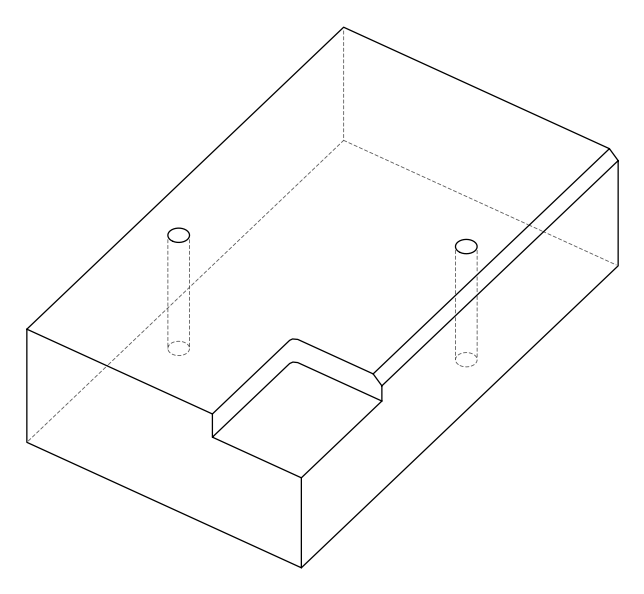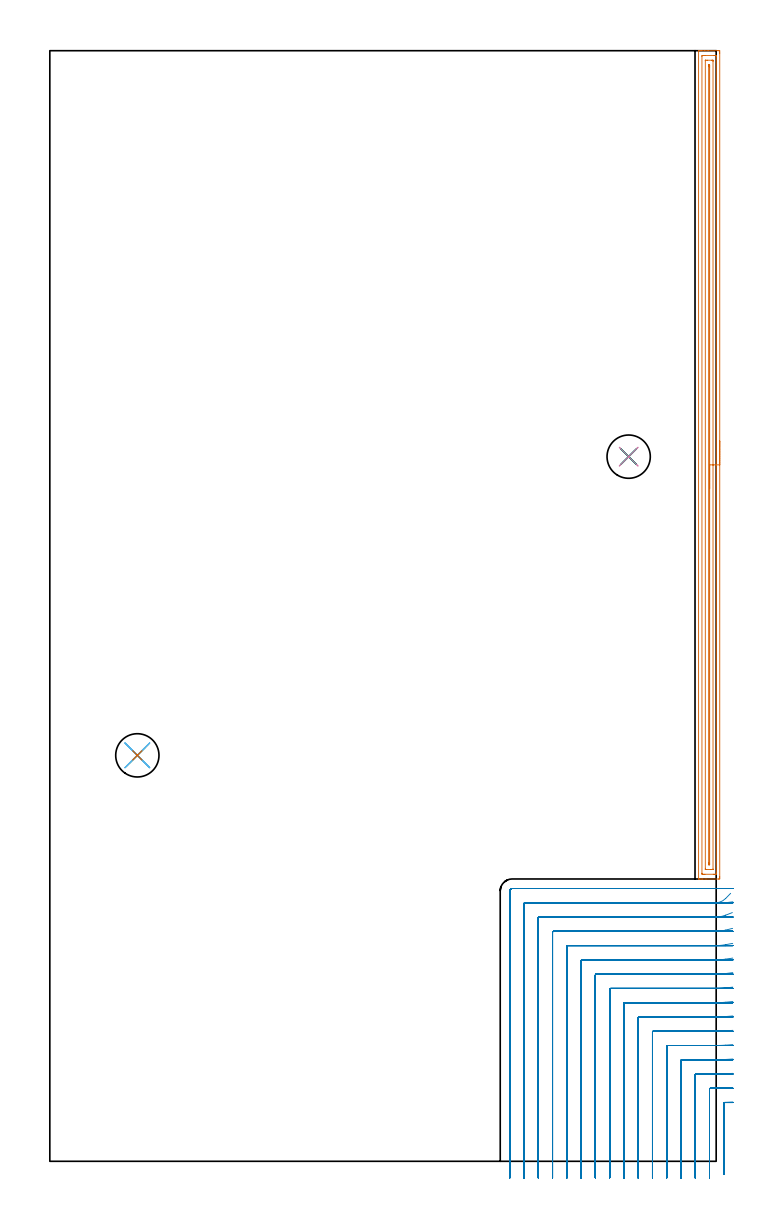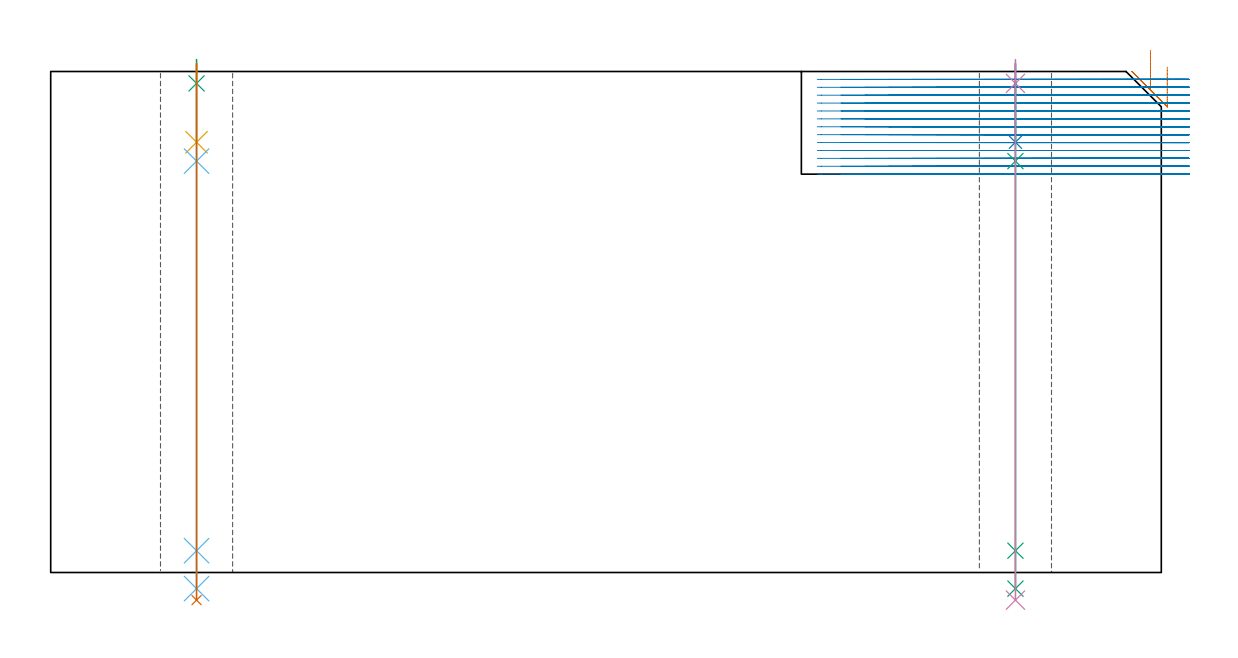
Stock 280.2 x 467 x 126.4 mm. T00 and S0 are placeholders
(PLAN: 10 operations, 8 tool changes, 71.4 min)
(1 AREA_MILL | FG_CHAMFER_SURFACE | UGT0205_001 | 11.31 min | 14010 mm3)
(2 MILL_CORNER_NOTCH_RECTANGULAR | CORNER_NOTCH_RECTANGULAR | NXT0201_009 | Follow Part, ap 2, ae 75% | 57.5 min | 278817 mm3)
(3 SPOT_DRILL | STEP1HOLE | NXT0321_9005460120000 | 0.05 min | 182 mm3)
(4 SPOT_DRILL_1 | STEP1HOLE_1 | NXT0321_9005460120000 | 0.05 min | 194 mm3)
(5 DRILL_BLIND_HOLE_INTO_CENTER | STEP1HOLE | UGT0301_229 | 0.08 min | 1532 mm3)
(6 GUN_DRILL_THROUGH_HOLE | STEP1HOLE | UGT0307_008 | 0.63 min | 10461 mm3)
(7 DRILL_TO_ENLARGE_THROUGH_HOLE | STEP1HOLE | UGT0301_251 | 0.54 min | 20641 mm3)
(8 DRILL_BLIND_HOLE_INTO_CENTER_1 | STEP1HOLE_1 | UGT0301_229 | 0.08 min | 1529 mm3)
(9 GUN_DRILL_THROUGH_HOLE_1 | STEP1HOLE_1 | UGT0307_008 | 0.63 min | 10469 mm3)
(10 DRILL_TO_ENLARGE_THROUGH_HOLE_1 | STEP1HOLE_1 | UGT0301_251 | 0.54 min | 20634 mm3)
(TOOL UGT0205_001 | Chamfer Mill 20 x 3 x 45 deg. | D20 FL50 Z2)
(TOOL NXT0201_009 | ENDMILL 8mm [2P460-0800-NA 1630] | D8 FL26 Z6)
(TOOL NXT0321_9005460120000 | NC Spot Drill, 142deg, 12mm, Carbide, Uncoated | D12 PA142 FL30 Z2)
(TOOL UGT0301_229 | Twist Drill 11.9 mm | D11.9 PA118 FL100 Z2)
(TOOL UGT0307_008 | Gun Drill 11 mm | D11 PA130 FL24 Z1)
(TOOL UGT0301_251 | Twist Drill 18.2 mm | D18.2 PA118 FL135 Z2)
(OP 1 AREA_MILL)
G17 G21 G94 G90
T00 M6
G54
G17 G0 G90 X281.7 Y302.85 S1061 M3
G43 Z136.4 H0
Z127.5
G94 G1 Y302.812 Z126.628 F250.
Y302.698 Z125.764
Y302.509 Z124.912
Y302.247 Z124.08
Y301.913 Z123.274
Y301.51 Z122.5
Y301.041 Z121.764
Y300.51 Z121.072
Y299.921 Z120.429
Y299.278 Z119.84
Y298.586 Z119.309
Y297.85 Z118.84
Y297.076 Z118.437
Y296.27 Z118.103
Y295.438 Z117.841
Y294.586 Z117.652
Y293.722 Z117.538
Y292.85 Z117.5
Y119.746
X281.699 Y119.333 Z117.501
X281.695 Y118.856 Z117.503
X281.692 Y118.709 Z117.506
X281.224 Y118.7 Z117.973
X275.925 Z123.27
X274.526 Z124.671
X274.159 Z125.036
X273.425 Z125.775
X273.195 Z126.005
X272.814 Y118.707 Z126.378
X272.803 Y118.709 Z126.388
X272.8 Y118.886 Z126.4
Y466.814
X272.803 Y466.991 Z126.388
X272.814 Y466.993 Z126.378
X273.195 Y467. Z126.005
X273.425 Z125.775
X274.159 Z125.036
X275.409 Z123.788
X276.808 Z122.387
X280.966 Z118.231
X281.224 Y466.997 Z117.973
X281.692 Y466.991 Z117.506
X281.695 Y466.844 Z117.503
X281.699 Y466.367 Z117.501
X281.7 Y465.885 Z117.5
Y292.85
X280.286 Z118.914
X280.285 Y121.122 Z118.915
X280.279 Y120.713 Z118.921
X279.872 Y120.703 Z119.328
X279.458 Y120.701 Z119.742
X278.991 Y120.7 Z120.209
X275.459 Z123.741
X275.042 Y120.701 Z124.158
X274.573 Y120.703 Z124.627
X274.33 Y120.71 Z124.87
X274.221 Y120.732 Z124.979
X274.215 Y121.065 Z124.985
Y121.122
Y464.578
X274.221 Y464.987 Z124.979
X274.629 Y464.997 Z124.571
X275.042 Y464.999 Z124.158
X275.509 Y465. Z123.691
X279.041 Z120.159
X279.458 Y464.999 Z119.742
X279.927 Y464.997 Z119.273
X280.17 Y464.99 Z119.03
X280.279 Y464.968 Z118.921
X280.285 Y464.635 Z118.915
Y464.578
X280.286 Y292.85 Z118.914
X278.871 Z120.329
Y122.911
X278.869 Y122.761 Z120.331
X278.867 Y122.724 Z120.333
X278.865 Y122.713 Z120.335
X278.851 Y122.71 Z120.349
X278.78 Y122.702 Z120.42
X278.575 Y122.701 Z120.625
X277.9 Y122.7 Z121.3
X276.133 Z123.067
X275.925 Y122.701 Z123.275
X275.717 Y122.705 Z123.483
X275.659 Y122.71 Z123.541
X275.635 Y122.714 Z123.565
X275.633 Y122.732 Z123.567
X275.63 Y122.811 Z123.57
X275.629 Y122.911 Z123.571
Y123.211
Y462.789
X275.631 Y462.939 Z123.569
X275.633 Y462.976 Z123.567
X275.635 Y462.987 Z123.565
X275.649 Y462.99 Z123.551
X275.72 Y462.998 Z123.48
X275.925 Y462.999 Z123.275
X276.6 Y463. Z122.6
X278.367 Z120.833
X278.575 Y462.999 Z120.625
X278.783 Y462.995 Z120.417
X278.841 Y462.99 Z120.359
X278.865 Y462.986 Z120.335
X278.867 Y462.968 Z120.333
X278.87 Y462.889 Z120.33
X278.871 Y462.789 Z120.329
Y462.489
Y292.85
X277.457 Z121.743
Y125.174
X277.456 Y124.938 Z121.744
X277.451 Y124.728 Z121.749
X277.45 Y124.709 Z121.75
X277.442 Y124.706 Z121.758
X277.415 Y124.703 Z121.785
X277.36 Y124.701 Z121.84
X277.25 Y124.7 Z121.95
X277.14 Y124.701 Z122.06
X277.085 Y124.703 Z122.115
X277.058 Y124.706 Z122.142
X277.05 Y124.709 Z122.15
X277.049 Y124.728 Z122.151
X277.045 Y124.937 Z122.155
X277.043 Y125.356 Z122.157
Y125.594
Y460.526
X277.044 Y460.762 Z122.156
X277.049 Y460.972 Z122.151
X277.05 Y460.991 Z122.15
X277.058 Y460.994 Z122.142
X277.085 Y460.997 Z122.115
X277.14 Y460.999 Z122.06
X277.25 Y461. Z121.95
X277.36 Y460.999 Z121.84
X277.415 Y460.997 Z121.785
X277.442 Y460.994 Z121.758
X277.45 Y460.991 Z121.75
X277.451 Y460.972 Z121.749
X277.455 Y460.763 Z121.745
X277.457 Y460.344 Z121.743
Y460.106
Y292.85
Y291.978 Z121.781
Y291.113 Z121.895
Y290.262 Z122.083
Y289.43 Z122.346
Y288.624 Z122.68
Y287.85 Z123.082
Y287.114 Z123.551
Y286.422 Z124.082
Y285.779 Z124.672
Y285.19 Z125.315
Y284.658 Z126.007
Y284.19 Z126.743
Y283.787 Z127.517
Y283.453 Z128.323
Y283.191 Z129.155
Y283.002 Z130.006
Y282.888 Z130.871
Y282.85 Z131.743
G0 Z136.4
M5
M2
(OP 2 MILL_CORNER_NOTCH_RECTANGULAR)
G17 G21 G94 G90
T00 M6
G54
G17 G0 G90 X287.197 Y24.947 S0 M3
G43 Z136.4 H1
Z124.408
G94 G1 X284.2 Y24.803 F250.
G2 X283.777 Y24.784 R90. F500.
G3 X283.4 Y24.391 R0.4
G1 Y-2.4
Y-5.4 F250.
G0 Z136.4
X287.196 Y30.965
Z124.408
G1 X284.2 Y30.811
G2 X279.885 Y30.7 R84. F500.
G1 X277.794
G3 X277.4 Y30.306 R0.4
G1 Y-4.
Y-7. F250.
G0 Z136.4
X287.195 Y36.985
Z124.408
G1 X284.2 Y36.819
G2 X279.885 Y36.7 R78. F500.
G1 X271.794
G3 X271.4 Y36.306 R0.4
G1 Y-4.
Y-7. F250.
G0 Z136.4
X287.195 Y43.009
Z124.408
G1 X284.2 Y42.829
G2 X279.885 Y42.7 R72. F500.
G1 X265.795
G3 X265.4 Y42.305 R0.4
G1 Y-4.
Y-7. F250.
G0 Z136.4
X287.194 Y49.037
Z124.408
G1 X284.2 Y48.841
G2 X279.885 Y48.7 R66. F500.
G1 X259.795
G3 X259.4 Y48.305 R0.4
G1 Y-4.
Y-7. F250.
G0 Z136.4
X287.192 Y55.071
Z124.408
G1 X284.2 Y54.855
G2 X279.885 Y54.7 R60. F500.
G1 X253.795
G3 X253.4 Y54.305 R0.4
G1 Y-4.
Y-7. F250.
G0 Z136.4
X287.19 Y61.112
Z124.408
G1 X284.2 Y60.873
G2 X279.885 Y60.7 R54. F500.
G1 X247.795
G3 X247.4 Y60.305 R0.4
G1 Y-4.
Y-7. F250.
G0 Z136.4
X287.188 Y67.164
Z124.408
G1 X284.2 Y66.894
G2 X279.885 Y66.7 R48. F500.
G1 X241.795
G3 X241.4 Y66.304 R0.4
G1 Y-4.
Y-7. F250.
G0 Z136.4
X287.184 Y73.23
Z124.408
G1 X284.2 Y72.922
G2 X279.885 Y72.7 R42. F500.
G1 X235.796
G3 X235.4 Y72.304 R0.4
G1 Y-4.
Y-7. F250.
G0 Z136.4
X287.178 Y79.319
Z124.408
G1 X284.2 Y78.959
G2 X279.885 Y78.7 R36. F500.
G1 X229.796
G3 X229.4 Y78.304 R0.4
G1 Y-4.
Y-7. F250.
G0 Z136.4
X287.169 Y85.443
Z124.408
G1 X284.2 Y85.012
G2 X279.885 Y84.7 R30. F500.
G1 X223.796
G3 X223.4 Y84.304 R0.4
G1 Y-4.
Y-7. F250.
G0 Z136.4
X287.151 Y91.63
Z124.408
G1 X284.2 Y91.091
G2 X279.885 Y90.7 R24. F500.
G1 X217.796
G3 X217.4 Y90.304 R0.4
G1 Y-4.
Y-7. F250.
G0 Z136.4
X287.113 Y97.944
Z124.408
G1 X284.2 Y97.225
G2 X279.885 Y96.7 R18. F500.
G1 X211.796
G3 X211.4 Y96.304 R0.4
G1 Y-4.
Y-7. F250.
G0 Z136.4
X286.999 Y104.581
Z124.408
G1 X284.2 Y103.502
G2 X279.885 Y102.7 R12. F500.
G1 X205.797
G3 X205.4 Y102.303 R0.4
G1 Y-4.
Y-7. F250.
G0 Z136.4
X286.284 Y112.685
Z124.408
G1 X284.198 Y110.528
G2 X279.885 Y108.7 R6. F500.
G1 X199.797
G3 X199.4 Y108.303 R0.4
G1 Y-4.
Y-7. F250.
G0 Z136.4
X282.885 Y114.7
Z124.408
G1 X279.885
X194.4 F500.
G3 X193.4 Y113.7 R1.
G1 Y-4.
Y-7. F250.
G0 Z136.4
X287.2 Y24.726
Z122.415
G1 X284.2 Y24.703
G2 X283.793 Y24.701 R90. F500.
G3 X283.4 Y24.307 R0.4
G1 Y-2.4
Y-5.4 F250.
G0 Z136.4
X287.2 Y30.728
Z122.415
G1 X284.2 Y30.703
G2 X283.49 Y30.7 R84. F500.
G1 X277.794
G3 X277.4 Y30.306 R0.4
G1 Y-4.
Y-7. F250.
G0 Z136.4
X287.2 Y36.731
Z122.415
G1 X284.2 Y36.703
G2 X283.49 Y36.7 R78. F500.
G1 X271.794
G3 X271.4 Y36.306 R0.4
G1 Y-4.
Y-7. F250.
G0 Z136.4
X287.2 Y42.733
Z122.415
G1 X284.2 Y42.704
G2 X283.49 Y42.7 R72. F500.
G1 X265.795
G3 X265.4 Y42.305 R0.4
G1 Y-4.
Y-7. F250.
G0 Z136.4
X287.2 Y48.736
Z122.415
G1 X284.2 Y48.704
G2 X283.49 Y48.7 R66. F500.
G1 X259.795
G3 X259.4 Y48.305 R0.4
G1 Y-4.
Y-7. F250.
G0 Z136.4
X287.2 Y54.74
Z122.415
G1 X284.2 Y54.704
G2 X283.49 Y54.7 R60. F500.
G1 X253.795
G3 X253.4 Y54.305 R0.4
G1 Y-4.
Y-7. F250.
G0 Z136.4
X287.2 Y60.744
Z122.415
G1 X284.2 Y60.705
G2 X283.49 Y60.7 R54. F500.
G1 X247.795
G3 X247.4 Y60.305 R0.4
G1 Y-4.
Y-7. F250.
G0 Z136.4
X287.2 Y66.75
Z122.415
G1 X284.2 Y66.705
G2 X283.49 Y66.7 R48. F500.
G1 X241.795
G3 X241.4 Y66.305 R0.4
G1 Y-4.
Y-7. F250.
G0 Z136.4
X287.2 Y72.757
Z122.415
G1 X284.2 Y72.706
G2 X283.49 Y72.7 R42. F500.
G1 X235.796
G3 X235.4 Y72.304 R0.4
G1 Y-4.
Y-7. F250.
G0 Z136.4
X287.199 Y78.766
Z122.415
G1 X284.2 Y78.707
G2 X283.49 Y78.7 R36. F500.
G1 X229.796
G3 X229.4 Y78.304 R0.4
G1 Y-4.
Y-7. F250.
G0 Z136.4
X287.199 Y84.779
Z122.415
G1 X284.2 Y84.708
G2 X283.49 Y84.7 R30. F500.
G1 X223.796
G3 X223.4 Y84.304 R0.4
G1 Y-4.
Y-7. F250.
G0 Z136.4
X287.199 Y90.799
Z122.415
G1 X284.2 Y90.711
G2 X283.49 Y90.7 R24. F500.
G1 X217.796
G3 X217.4 Y90.304 R0.4
G1 Y-4.
Y-7. F250.
G0 Z136.4
X287.198 Y96.832
Z122.415
G1 X284.2 Y96.714
G2 X283.49 Y96.7 R18. F500.
G1 X211.796
G3 X211.4 Y96.304 R0.4
G1 Y-4.
Y-7. F250.
G0 Z136.4
X287.195 Y102.899
Z122.415
G1 X284.2 Y102.721
G2 X283.49 Y102.7 R12. F500.
G1 X205.797
G3 X205.4 Y102.303 R0.4
G1 Y-4.
Y-7. F250.
G0 Z136.4
X287.179 Y109.097
Z122.415
G1 X284.2 Y108.742
G2 X283.49 Y108.7 R6. F500.
G1 X199.797
G3 X199.4 Y108.303 R0.4
G1 Y-4.
Y-7. F250.
G0 Z136.4
X286.49 Y114.7
Z122.415
G1 X283.49
X194.4 F500.
G3 X193.4 Y113.7 R1.
G1 Y-4.
Y-7. F250.
G0 Z136.4
X287.2 Y24.7
Z120.423
G1 X284.2
X283.794 F500.
G3 X283.4 Y24.306 R0.4
G1 Y-2.4
Y-5.4 F250.
G0 Z136.4
X287.2 Y30.7
Z120.423
G1 X284.2
X283.794 F500.
X277.794
G3 X277.4 Y30.306 R0.4
G1 Y-4.
Y-7. F250.
G0 Z136.4
X287.2 Y36.7
Z120.423
G1 X284.2
X277.794 F500.
X271.794
G3 X271.4 Y36.306 R0.4
G1 Y-4.
Y-7. F250.
G0 Z136.4
X287.2 Y42.7
Z120.423
G1 X284.2
X271.794 F500.
X265.795
G3 X265.4 Y42.305 R0.4
G1 Y-4.
Y-7. F250.
G0 Z136.4
X287.2 Y48.7
Z120.423
G1 X284.2
X265.795 F500.
X259.795
G3 X259.4 Y48.305 R0.4
G1 Y-4.
Y-7. F250.
G0 Z136.4
X287.2 Y54.7
Z120.423
G1 X284.2
X259.795 F500.
X253.795
G3 X253.4 Y54.305 R0.4
G1 Y-4.
Y-7. F250.
G0 Z136.4
X287.2 Y60.7
Z120.423
G1 X284.2
X253.795 F500.
X247.795
G3 X247.4 Y60.305 R0.4
G1 Y-4.
Y-7. F250.
G0 Z136.4
X287.2 Y66.7
Z120.423
G1 X284.2
X247.795 F500.
X241.795
G3 X241.4 Y66.305 R0.4
G1 Y-4.
Y-7. F250.
G0 Z136.4
X287.2 Y72.7
Z120.423
G1 X284.2
X241.795 F500.
X235.796
G3 X235.4 Y72.304 R0.4
G1 Y-4.
Y-7. F250.
G0 Z136.4
X287.2 Y78.7
Z120.423
G1 X284.2
X235.796 F500.
X229.796
G3 X229.4 Y78.304 R0.4
G1 Y-4.
Y-7. F250.
G0 Z136.4
X287.2 Y84.701
Z120.423
G1 X284.2 Y84.7
X229.796 F500.
X223.796
G3 X223.4 Y84.304 R0.4
G1 Y-4.
Y-7. F250.
G0 Z136.4
X287.2 Y90.701
Z120.423
G1 X284.2 Y90.7
X223.796 F500.
X217.796
G3 X217.4 Y90.304 R0.4
G1 Y-4.
Y-7. F250.
G0 Z136.4
X287.2 Y96.701
Z120.423
G1 X284.2 Y96.7
X217.796 F500.
X211.796
G3 X211.4 Y96.304 R0.4
G1 Y-4.
Y-7. F250.
G0 Z136.4
X287.2 Y102.701
Z120.423
G1 X284.2 Y102.7
X211.796 F500.
X205.797
G3 X205.4 Y102.303 R0.4
G1 Y-4.
Y-7. F250.
G0 Z136.4
X287.2 Y108.703
Z120.423
G1 X284.2 Y108.7
X205.797 F500.
X199.797
G3 X199.4 Y108.303 R0.4
G1 Y-4.
Y-7. F250.
G0 Z136.4
X287.194 Y114.7
Z120.423
G1 X284.194
X194.4 F500.
G3 X193.4 Y113.7 R1.
G1 Y-4.
Y-7. F250.
G0 Z136.4
X287.2 Y24.7
Z118.431
G1 X284.2
X283.794 F500.
G3 X283.4 Y24.306 R0.4
G1 Y-2.4
Y-5.4 F250.
G0 Z136.4
X287.2 Y30.7
Z118.431
G1 X284.2
X277.794 F500.
G3 X277.4 Y30.306 R0.4
G1 Y-4.
Y-7. F250.
G0 Z136.4
X287.2 Y36.7
Z118.431
G1 X284.2
X271.794 F500.
G3 X271.4 Y36.306 R0.4
G1 Y-4.
Y-7. F250.
G0 Z136.4
X287.2 Y42.7
Z118.431
G1 X284.2
X265.795 F500.
G3 X265.4 Y42.305 R0.4
G1 Y-4.
Y-7. F250.
G0 Z136.4
X287.2 Y48.7
Z118.431
G1 X284.2
X259.795 F500.
G3 X259.4 Y48.305 R0.4
G1 Y-4.
Y-7. F250.
G0 Z136.4
X287.2 Y54.7
Z118.431
G1 X284.2
X253.795 F500.
G3 X253.4 Y54.305 R0.4
G1 Y-4.
Y-7. F250.
G0 Z136.4
X287.2 Y60.7
Z118.431
G1 X284.2
X247.795 F500.
G3 X247.4 Y60.305 R0.4
G1 Y-4.
Y-7. F250.
G0 Z136.4
X287.2 Y66.7
Z118.431
G1 X284.2
X241.795 F500.
G3 X241.4 Y66.305 R0.4
G1 Y-4.
Y-7. F250.
G0 Z136.4
X287.2 Y72.7
Z118.431
G1 X284.2
X235.796 F500.
G3 X235.4 Y72.304 R0.4
G1 Y-4.
Y-7. F250.
G0 Z136.4
X287.2 Y78.7
Z118.431
G1 X284.2
X229.796 F500.
G3 X229.4 Y78.304 R0.4
G1 Y-4.
Y-7. F250.
G0 Z136.4
X287.2 Y84.7
Z118.431
G1 X284.2
X223.796 F500.
G3 X223.4 Y84.304 R0.4
G1 Y-4.
Y-7. F250.
G0 Z136.4
X287.2 Y90.7
Z118.431
G1 X284.2
X217.796 F500.
G3 X217.4 Y90.304 R0.4
G1 Y-4.
Y-7. F250.
G0 Z136.4
X287.2 Y96.7
Z118.431
G1 X284.2
X211.796 F500.
G3 X211.4 Y96.304 R0.4
G1 Y-4.
Y-7. F250.
G0 Z136.4
X287.2 Y102.7
Z118.431
G1 X284.2
X205.797 F500.
G3 X205.4 Y102.303 R0.4
G1 Y-4.
Y-7. F250.
G0 Z136.4
X287.2 Y108.7
Z118.431
G1 X284.2
X199.797 F500.
G3 X199.4 Y108.303 R0.4
G1 Y-4.
Y-7. F250.
G0 Z136.4
X287.2 Y114.7
Z118.431
G1 X284.2
X194.4 F500.
G3 X193.4 Y113.7 R1.
G1 Y-4.
Y-7. F250.
G0 Z136.4
X287.2 Y24.7
Z116.438
G1 X284.2
X283.794 F500.
G3 X283.4 Y24.306 R0.4
G1 Y-2.4
Y-5.4 F250.
G0 Z136.4
X287.2 Y30.7
Z116.438
G1 X284.2
X277.794 F500.
G3 X277.4 Y30.306 R0.4
G1 Y-4.
Y-7. F250.
G0 Z136.4
X287.2 Y36.7
Z116.438
G1 X284.2
X271.794 F500.
G3 X271.4 Y36.306 R0.4
G1 Y-4.
Y-7. F250.
G0 Z136.4
X287.2 Y42.7
Z116.438
G1 X284.2
X265.795 F500.
G3 X265.4 Y42.305 R0.4
G1 Y-4.
Y-7. F250.
G0 Z136.4
X287.2 Y48.7
Z116.438
G1 X284.2
X259.795 F500.
G3 X259.4 Y48.305 R0.4
G1 Y-4.
Y-7. F250.
G0 Z136.4
X287.2 Y54.7
Z116.438
G1 X284.2
X253.795 F500.
G3 X253.4 Y54.305 R0.4
G1 Y-4.
Y-7. F250.
G0 Z136.4
X287.2 Y60.7
Z116.438
G1 X284.2
X247.795 F500.
G3 X247.4 Y60.305 R0.4
G1 Y-4.
Y-7. F250.
G0 Z136.4
X287.2 Y66.7
Z116.438
G1 X284.2
X241.795 F500.
G3 X241.4 Y66.305 R0.4
G1 Y-4.
Y-7. F250.
G0 Z136.4
X287.2 Y72.7
Z116.438
G1 X284.2
X235.796 F500.
G3 X235.4 Y72.304 R0.4
G1 Y-4.
Y-7. F250.
G0 Z136.4
X287.2 Y78.7
Z116.438
G1 X284.2
X229.796 F500.
G3 X229.4 Y78.304 R0.4
G1 Y-4.
Y-7. F250.
G0 Z136.4
X287.2 Y84.7
Z116.438
G1 X284.2
X223.796 F500.
G3 X223.4 Y84.304 R0.4
G1 Y-4.
Y-7. F250.
G0 Z136.4
X287.2 Y90.7
Z116.438
G1 X284.2
X217.796 F500.
G3 X217.4 Y90.304 R0.4
G1 Y-4.
Y-7. F250.
G0 Z136.4
X287.2 Y96.7
Z116.438
G1 X284.2
X211.796 F500.
G3 X211.4 Y96.304 R0.4
G1 Y-4.
Y-7. F250.
G0 Z136.4
X287.2 Y102.7
Z116.438
G1 X284.2
X205.797 F500.
G3 X205.4 Y102.303 R0.4
G1 Y-4.
Y-7. F250.
G0 Z136.4
X287.2 Y108.7
Z116.438
G1 X284.2
X199.797 F500.
G3 X199.4 Y108.303 R0.4
G1 Y-4.
Y-7. F250.
G0 Z136.4
X287.2 Y114.7
Z116.438
G1 X284.2
X194.4 F500.
G3 X193.4 Y113.7 R1.
G1 Y-4.
Y-7. F250.
G0 Z136.4
X287.2 Y24.7
Z114.446
G1 X284.2
X283.794 F500.
G3 X283.4 Y24.306 R0.4
G1 Y-2.4
Y-5.4 F250.
G0 Z136.4
X287.2 Y30.7
Z114.446
G1 X284.2
X277.794 F500.
G3 X277.4 Y30.306 R0.4
G1 Y-4.
Y-7. F250.
G0 Z136.4
X287.2 Y36.7
Z114.446
G1 X284.2
X271.794 F500.
G3 X271.4 Y36.306 R0.4
G1 Y-4.
Y-7. F250.
G0 Z136.4
X287.2 Y42.7
Z114.446
G1 X284.2
X265.795 F500.
G3 X265.4 Y42.305 R0.4
G1 Y-4.
Y-7. F250.
G0 Z136.4
X287.2 Y48.7
Z114.446
G1 X284.2
X259.795 F500.
G3 X259.4 Y48.305 R0.4
G1 Y-4.
Y-7. F250.
G0 Z136.4
X287.2 Y54.7
Z114.446
G1 X284.2
X253.795 F500.
G3 X253.4 Y54.305 R0.4
G1 Y-4.
Y-7. F250.
G0 Z136.4
X287.2 Y60.7
Z114.446
G1 X284.2
X247.795 F500.
G3 X247.4 Y60.305 R0.4
G1 Y-4.
Y-7. F250.
G0 Z136.4
X287.2 Y66.7
Z114.446
G1 X284.2
X241.795 F500.
G3 X241.4 Y66.305 R0.4
G1 Y-4.
Y-7. F250.
G0 Z136.4
X287.2 Y72.7
Z114.446
G1 X284.2
X235.796 F500.
G3 X235.4 Y72.304 R0.4
G1 Y-4.
Y-7. F250.
G0 Z136.4
X287.2 Y78.7
Z114.446
G1 X284.2
X229.796 F500.
G3 X229.4 Y78.304 R0.4
G1 Y-4.
Y-7. F250.
G0 Z136.4
X287.2 Y84.7
Z114.446
G1 X284.2
X223.796 F500.
G3 X223.4 Y84.304 R0.4
G1 Y-4.
Y-7. F250.
G0 Z136.4
X287.2 Y90.7
Z114.446
G1 X284.2
X217.796 F500.
G3 X217.4 Y90.304 R0.4
G1 Y-4.
Y-7. F250.
G0 Z136.4
X287.2 Y96.7
Z114.446
G1 X284.2
X211.796 F500.
G3 X211.4 Y96.304 R0.4
G1 Y-4.
Y-7. F250.
G0 Z136.4
X287.2 Y102.7
Z114.446
G1 X284.2
X205.797 F500.
G3 X205.4 Y102.303 R0.4
G1 Y-4.
Y-7. F250.
G0 Z136.4
X287.2 Y108.7
Z114.446
G1 X284.2
X199.797 F500.
G3 X199.4 Y108.303 R0.4
G1 Y-4.
Y-7. F250.
G0 Z136.4
X287.2 Y114.7
Z114.446
G1 X284.2
X194.4 F500.
G3 X193.4 Y113.7 R1.
G1 Y-4.
Y-7. F250.
G0 Z136.4
X287.2 Y24.7
Z112.454
G1 X284.2
X283.794 F500.
G3 X283.4 Y24.306 R0.4
G1 Y-2.4
Y-5.4 F250.
G0 Z136.4
X287.2 Y30.7
Z112.454
G1 X284.2
X277.794 F500.
G3 X277.4 Y30.306 R0.4
G1 Y-4.
Y-7. F250.
G0 Z136.4
X287.2 Y36.7
Z112.454
G1 X284.2
X271.794 F500.
G3 X271.4 Y36.306 R0.4
G1 Y-4.
Y-7. F250.
G0 Z136.4
X287.2 Y42.7
Z112.454
G1 X284.2
X265.795 F500.
G3 X265.4 Y42.305 R0.4
G1 Y-4.
Y-7. F250.
G0 Z136.4
X287.2 Y48.7
Z112.454
G1 X284.2
X259.795 F500.
G3 X259.4 Y48.305 R0.4
G1 Y-4.
Y-7. F250.
G0 Z136.4
X287.2 Y54.7
Z112.454
G1 X284.2
X253.795 F500.
G3 X253.4 Y54.305 R0.4
G1 Y-4.
Y-7. F250.
G0 Z136.4
X287.2 Y60.7
Z112.454
G1 X284.2
X247.795 F500.
G3 X247.4 Y60.305 R0.4
G1 Y-4.
Y-7. F250.
G0 Z136.4
X287.2 Y66.7
Z112.454
G1 X284.2
X241.795 F500.
G3 X241.4 Y66.305 R0.4
G1 Y-4.
Y-7. F250.
G0 Z136.4
X287.2 Y72.7
Z112.454
G1 X284.2
X235.796 F500.
G3 X235.4 Y72.304 R0.4
G1 Y-4.
Y-7. F250.
G0 Z136.4
X287.2 Y78.7
Z112.454
G1 X284.2
X229.796 F500.
G3 X229.4 Y78.304 R0.4
G1 Y-4.
Y-7. F250.
G0 Z136.4
X287.2 Y84.7
Z112.454
G1 X284.2
X223.796 F500.
G3 X223.4 Y84.304 R0.4
G1 Y-4.
Y-7. F250.
G0 Z136.4
X287.2 Y90.7
Z112.454
G1 X284.2
X217.796 F500.
G3 X217.4 Y90.304 R0.4
G1 Y-4.
Y-7. F250.
G0 Z136.4
X287.2 Y96.7
Z112.454
G1 X284.2
X211.796 F500.
G3 X211.4 Y96.304 R0.4
G1 Y-4.
Y-7. F250.
G0 Z136.4
X287.2 Y102.7
Z112.454
G1 X284.2
X205.797 F500.
G3 X205.4 Y102.303 R0.4
G1 Y-4.
Y-7. F250.
G0 Z136.4
X287.2 Y108.7
Z112.454
G1 X284.2
X199.797 F500.
G3 X199.4 Y108.303 R0.4
G1 Y-4.
Y-7. F250.
G0 Z136.4
X287.2 Y114.7
Z112.454
G1 X284.2
X194.4 F500.
G3 X193.4 Y113.7 R1.
G1 Y-4.
Y-7. F250.
G0 Z136.4
X287.2 Y24.7
Z110.461
G1 X284.2
X283.794 F500.
G3 X283.4 Y24.306 R0.4
G1 Y-2.4
Y-5.4 F250.
G0 Z136.4
X287.2 Y30.7
Z110.461
G1 X284.2
X277.794 F500.
G3 X277.4 Y30.306 R0.4
G1 Y-4.
Y-7. F250.
G0 Z136.4
X287.2 Y36.7
Z110.461
G1 X284.2
X271.794 F500.
G3 X271.4 Y36.306 R0.4
G1 Y-4.
Y-7. F250.
G0 Z136.4
X287.2 Y42.7
Z110.461
G1 X284.2
X265.795 F500.
G3 X265.4 Y42.305 R0.4
G1 Y-4.
Y-7. F250.
G0 Z136.4
X287.2 Y48.7
Z110.461
G1 X284.2
X259.795 F500.
G3 X259.4 Y48.305 R0.4
G1 Y-4.
Y-7. F250.
G0 Z136.4
X287.2 Y54.7
Z110.461
G1 X284.2
X253.795 F500.
G3 X253.4 Y54.305 R0.4
G1 Y-4.
Y-7. F250.
G0 Z136.4
X287.2 Y60.7
Z110.461
G1 X284.2
X247.795 F500.
G3 X247.4 Y60.305 R0.4
G1 Y-4.
Y-7. F250.
G0 Z136.4
X287.2 Y66.7
Z110.461
G1 X284.2
X241.795 F500.
G3 X241.4 Y66.305 R0.4
G1 Y-4.
Y-7. F250.
G0 Z136.4
X287.2 Y72.7
Z110.461
G1 X284.2
X235.796 F500.
G3 X235.4 Y72.304 R0.4
G1 Y-4.
Y-7. F250.
G0 Z136.4
X287.2 Y78.7
Z110.461
G1 X284.2
X229.796 F500.
G3 X229.4 Y78.304 R0.4
G1 Y-4.
Y-7. F250.
G0 Z136.4
X287.2 Y84.7
Z110.461
G1 X284.2
X223.796 F500.
G3 X223.4 Y84.304 R0.4
G1 Y-4.
Y-7. F250.
G0 Z136.4
X287.2 Y90.7
Z110.461
G1 X284.2
X217.796 F500.
G3 X217.4 Y90.304 R0.4
G1 Y-4.
Y-7. F250.
G0 Z136.4
X287.2 Y96.7
Z110.461
G1 X284.2
X211.796 F500.
G3 X211.4 Y96.304 R0.4
G1 Y-4.
Y-7. F250.
G0 Z136.4
X287.2 Y102.7
Z110.461
G1 X284.2
X205.797 F500.
G3 X205.4 Y102.303 R0.4
G1 Y-4.
Y-7. F250.
G0 Z136.4
X287.2 Y108.7
Z110.461
G1 X284.2
X199.797 F500.
G3 X199.4 Y108.303 R0.4
G1 Y-4.
Y-7. F250.
G0 Z136.4
X287.2 Y114.7
Z110.461
G1 X284.2
X194.4 F500.
G3 X193.4 Y113.7 R1.
G1 Y-4.
Y-7. F250.
G0 Z136.4
X287.2 Y24.7
Z108.469
G1 X284.2
X283.794 F500.
G3 X283.4 Y24.306 R0.4
G1 Y-2.4
Y-5.4 F250.
G0 Z136.4
X287.2 Y30.7
Z108.469
G1 X284.2
X277.794 F500.
G3 X277.4 Y30.306 R0.4
G1 Y-4.
Y-7. F250.
G0 Z136.4
X287.2 Y36.7
Z108.469
G1 X284.2
X271.794 F500.
G3 X271.4 Y36.306 R0.4
G1 Y-4.
Y-7. F250.
G0 Z136.4
X287.2 Y42.7
Z108.469
G1 X284.2
X265.795 F500.
G3 X265.4 Y42.305 R0.4
G1 Y-4.
Y-7. F250.
G0 Z136.4
X287.2 Y48.7
Z108.469
G1 X284.2
X259.795 F500.
G3 X259.4 Y48.305 R0.4
G1 Y-4.
Y-7. F250.
G0 Z136.4
X287.2 Y54.7
Z108.469
G1 X284.2
X253.795 F500.
G3 X253.4 Y54.305 R0.4
G1 Y-4.
Y-7. F250.
G0 Z136.4
X287.2 Y60.7
Z108.469
G1 X284.2
X247.795 F500.
G3 X247.4 Y60.305 R0.4
G1 Y-4.
Y-7. F250.
G0 Z136.4
X287.2 Y66.7
Z108.469
G1 X284.2
X241.795 F500.
G3 X241.4 Y66.305 R0.4
G1 Y-4.
Y-7. F250.
G0 Z136.4
X287.2 Y72.7
Z108.469
G1 X284.2
X235.796 F500.
G3 X235.4 Y72.304 R0.4
G1 Y-4.
Y-7. F250.
G0 Z136.4
X287.2 Y78.7
Z108.469
G1 X284.2
X229.796 F500.
G3 X229.4 Y78.304 R0.4
G1 Y-4.
Y-7. F250.
G0 Z136.4
X287.2 Y84.7
Z108.469
G1 X284.2
X223.796 F500.
G3 X223.4 Y84.304 R0.4
G1 Y-4.
Y-7. F250.
G0 Z136.4
X287.2 Y90.7
Z108.469
G1 X284.2
X217.796 F500.
G3 X217.4 Y90.304 R0.4
G1 Y-4.
Y-7. F250.
G0 Z136.4
X287.2 Y96.7
Z108.469
G1 X284.2
X211.796 F500.
G3 X211.4 Y96.304 R0.4
G1 Y-4.
Y-7. F250.
G0 Z136.4
X287.2 Y102.7
Z108.469
G1 X284.2
X205.797 F500.
G3 X205.4 Y102.303 R0.4
G1 Y-4.
Y-7. F250.
G0 Z136.4
X287.2 Y108.7
Z108.469
G1 X284.2
X199.797 F500.
G3 X199.4 Y108.303 R0.4
G1 Y-4.
Y-7. F250.
G0 Z136.4
X287.2 Y114.7
Z108.469
G1 X284.2
X194.4 F500.
G3 X193.4 Y113.7 R1.
G1 Y-4.
Y-7. F250.
G0 Z136.4
X287.2 Y24.7
Z106.477
G1 X284.2
X283.794 F500.
G3 X283.4 Y24.306 R0.4
G1 Y-2.4
Y-5.4 F250.
G0 Z136.4
X287.2 Y30.7
Z106.477
G1 X284.2
X277.794 F500.
G3 X277.4 Y30.306 R0.4
G1 Y-4.
Y-7. F250.
G0 Z136.4
X287.2 Y36.7
Z106.477
G1 X284.2
X271.794 F500.
G3 X271.4 Y36.306 R0.4
G1 Y-4.
Y-7. F250.
G0 Z136.4
X287.2 Y42.7
Z106.477
G1 X284.2
X265.795 F500.
G3 X265.4 Y42.305 R0.4
G1 Y-4.
Y-7. F250.
G0 Z136.4
X287.2 Y48.7
Z106.477
G1 X284.2
X259.795 F500.
G3 X259.4 Y48.305 R0.4
G1 Y-4.
Y-7. F250.
G0 Z136.4
X287.2 Y54.7
Z106.477
G1 X284.2
X253.795 F500.
G3 X253.4 Y54.305 R0.4
G1 Y-4.
Y-7. F250.
G0 Z136.4
X287.2 Y60.7
Z106.477
G1 X284.2
X247.795 F500.
G3 X247.4 Y60.305 R0.4
G1 Y-4.
Y-7. F250.
G0 Z136.4
X287.2 Y66.7
Z106.477
G1 X284.2
X241.795 F500.
G3 X241.4 Y66.305 R0.4
G1 Y-4.
Y-7. F250.
G0 Z136.4
X287.2 Y72.7
Z106.477
G1 X284.2
X235.796 F500.
G3 X235.4 Y72.304 R0.4
G1 Y-4.
Y-7. F250.
G0 Z136.4
X287.2 Y78.7
Z106.477
G1 X284.2
X229.796 F500.
G3 X229.4 Y78.304 R0.4
G1 Y-4.
Y-7. F250.
G0 Z136.4
X287.2 Y84.7
Z106.477
G1 X284.2
X223.796 F500.
G3 X223.4 Y84.304 R0.4
G1 Y-4.
Y-7. F250.
G0 Z136.4
X287.2 Y90.7
Z106.477
G1 X284.2
X217.796 F500.
G3 X217.4 Y90.304 R0.4
G1 Y-4.
Y-7. F250.
G0 Z136.4
X287.2 Y96.7
Z106.477
G1 X284.2
X211.796 F500.
G3 X211.4 Y96.304 R0.4
G1 Y-4.
Y-7. F250.
G0 Z136.4
X287.2 Y102.7
Z106.477
G1 X284.2
X205.797 F500.
G3 X205.4 Y102.303 R0.4
G1 Y-4.
Y-7. F250.
G0 Z136.4
X287.2 Y108.7
Z106.477
G1 X284.2
X199.797 F500.
G3 X199.4 Y108.303 R0.4
G1 Y-4.
Y-7. F250.
G0 Z136.4
X287.2 Y114.7
Z106.477
G1 X284.2
X194.4 F500.
G3 X193.4 Y113.7 R1.
G1 Y-4.
Y-7. F250.
G0 Z136.4
X287.2 Y24.7
Z104.485
G1 X284.2
X283.794 F500.
G3 X283.4 Y24.306 R0.4
G1 Y-2.4
Y-5.4 F250.
G0 Z136.4
X287.2 Y30.7
Z104.485
G1 X284.2
X277.794 F500.
G3 X277.4 Y30.306 R0.4
G1 Y-4.
Y-7. F250.
G0 Z136.4
X287.2 Y36.7
Z104.485
G1 X284.2
X271.794 F500.
G3 X271.4 Y36.306 R0.4
G1 Y-4.
Y-7. F250.
G0 Z136.4
X287.2 Y42.7
Z104.485
G1 X284.2
X265.795 F500.
G3 X265.4 Y42.305 R0.4
G1 Y-4.
Y-7. F250.
G0 Z136.4
X287.2 Y48.7
Z104.485
G1 X284.2
X259.795 F500.
G3 X259.4 Y48.305 R0.4
G1 Y-4.
Y-7. F250.
G0 Z136.4
X287.2 Y54.7
Z104.485
G1 X284.2
X253.795 F500.
G3 X253.4 Y54.305 R0.4
G1 Y-4.
Y-7. F250.
G0 Z136.4
X287.2 Y60.7
Z104.485
G1 X284.2
X247.795 F500.
G3 X247.4 Y60.305 R0.4
G1 Y-4.
Y-7. F250.
G0 Z136.4
X287.2 Y66.7
Z104.485
G1 X284.2
X241.795 F500.
G3 X241.4 Y66.305 R0.4
G1 Y-4.
Y-7. F250.
G0 Z136.4
X287.2 Y72.7
Z104.485
G1 X284.2
X235.796 F500.
G3 X235.4 Y72.304 R0.4
G1 Y-4.
Y-7. F250.
G0 Z136.4
X287.2 Y78.7
Z104.485
G1 X284.2
X229.796 F500.
G3 X229.4 Y78.304 R0.4
G1 Y-4.
Y-7. F250.
G0 Z136.4
X287.2 Y84.7
Z104.485
G1 X284.2
X223.796 F500.
G3 X223.4 Y84.304 R0.4
G1 Y-4.
Y-7. F250.
G0 Z136.4
X287.2 Y90.7
Z104.485
G1 X284.2
X217.796 F500.
G3 X217.4 Y90.304 R0.4
G1 Y-4.
Y-7. F250.
G0 Z136.4
X287.2 Y96.7
Z104.485
G1 X284.2
X211.796 F500.
G3 X211.4 Y96.304 R0.4
G1 Y-4.
Y-7. F250.
G0 Z136.4
X287.2 Y102.7
Z104.485
G1 X284.2
X205.797 F500.
G3 X205.4 Y102.303 R0.4
G1 Y-4.
Y-7. F250.
G0 Z136.4
X287.2 Y108.7
Z104.485
G1 X284.2
X199.797 F500.
G3 X199.4 Y108.303 R0.4
G1 Y-4.
Y-7. F250.
G0 Z136.4
X287.2 Y114.7
Z104.485
G1 X284.2
X194.4 F500.
G3 X193.4 Y113.7 R1.
G1 Y-4.
Y-7. F250.
G0 Z136.4
X287.2 Y24.7
Z102.492
G1 X284.2
X283.794 F500.
G3 X283.4 Y24.306 R0.4
G1 Y-2.4
Y-5.4 F250.
G0 Z136.4
X287.2 Y30.7
Z102.492
G1 X284.2
X277.794 F500.
G3 X277.4 Y30.306 R0.4
G1 Y-4.
Y-7. F250.
G0 Z136.4
X287.2 Y36.7
Z102.492
G1 X284.2
X271.794 F500.
G3 X271.4 Y36.306 R0.4
G1 Y-4.
Y-7. F250.
G0 Z136.4
X287.2 Y42.7
Z102.492
G1 X284.2
X265.795 F500.
G3 X265.4 Y42.305 R0.4
G1 Y-4.
Y-7. F250.
G0 Z136.4
X287.2 Y48.7
Z102.492
G1 X284.2
X259.795 F500.
G3 X259.4 Y48.305 R0.4
G1 Y-4.
Y-7. F250.
G0 Z136.4
X287.2 Y54.7
Z102.492
G1 X284.2
X253.795 F500.
G3 X253.4 Y54.305 R0.4
G1 Y-4.
Y-7. F250.
G0 Z136.4
X287.2 Y60.7
Z102.492
G1 X284.2
X247.795 F500.
G3 X247.4 Y60.305 R0.4
G1 Y-4.
Y-7. F250.
G0 Z136.4
X287.2 Y66.7
Z102.492
G1 X284.2
X241.795 F500.
G3 X241.4 Y66.305 R0.4
G1 Y-4.
Y-7. F250.
G0 Z136.4
X287.2 Y72.7
Z102.492
G1 X284.2
X235.796 F500.
G3 X235.4 Y72.304 R0.4
G1 Y-4.
Y-7. F250.
G0 Z136.4
X287.2 Y78.7
Z102.492
G1 X284.2
X229.796 F500.
G3 X229.4 Y78.304 R0.4
G1 Y-4.
Y-7. F250.
G0 Z136.4
X287.2 Y84.7
Z102.492
G1 X284.2
X223.796 F500.
G3 X223.4 Y84.304 R0.4
G1 Y-4.
Y-7. F250.
G0 Z136.4
X287.2 Y90.7
Z102.492
G1 X284.2
X217.796 F500.
G3 X217.4 Y90.304 R0.4
G1 Y-4.
Y-7. F250.
G0 Z136.4
X287.2 Y96.7
Z102.492
G1 X284.2
X211.796 F500.
G3 X211.4 Y96.304 R0.4
G1 Y-4.
Y-7. F250.
G0 Z136.4
X287.2 Y102.7
Z102.492
G1 X284.2
X205.797 F500.
G3 X205.4 Y102.303 R0.4
G1 Y-4.
Y-7. F250.
G0 Z136.4
X287.2 Y108.7
Z102.492
G1 X284.2
X199.797 F500.
G3 X199.4 Y108.303 R0.4
G1 Y-4.
Y-7. F250.
G0 Z136.4
X287.2 Y114.7
Z102.492
G1 X284.2
X194.4 F500.
G3 X193.4 Y113.7 R1.
G1 Y-4.
Y-7. F250.
G0 Z136.4
X287.2 Y24.7
Z100.5
G1 X284.2
X283.794 F500.
G3 X283.4 Y24.306 R0.4
G1 Y-2.4
Y-5.4 F250.
G0 Z136.4
X287.2 Y30.7
Z100.5
G1 X284.2
X277.794 F500.
G3 X277.4 Y30.306 R0.4
G1 Y-4.
Y-7. F250.
G0 Z136.4
X287.2 Y36.7
Z100.5
G1 X284.2
X271.794 F500.
G3 X271.4 Y36.306 R0.4
G1 Y-4.
Y-7. F250.
G0 Z136.4
X287.2 Y42.7
Z100.5
G1 X284.2
X265.795 F500.
G3 X265.4 Y42.305 R0.4
G1 Y-4.
Y-7. F250.
G0 Z136.4
X287.2 Y48.7
Z100.5
G1 X284.2
X259.795 F500.
G3 X259.4 Y48.305 R0.4
G1 Y-4.
Y-7. F250.
G0 Z136.4
X287.2 Y54.7
Z100.5
G1 X284.2
X253.795 F500.
G3 X253.4 Y54.305 R0.4
G1 Y-4.
Y-7. F250.
G0 Z136.4
X287.2 Y60.7
Z100.5
G1 X284.2
X247.795 F500.
G3 X247.4 Y60.305 R0.4
G1 Y-4.
Y-7. F250.
G0 Z136.4
X287.2 Y66.7
Z100.5
G1 X284.2
X241.795 F500.
G3 X241.4 Y66.305 R0.4
G1 Y-4.
Y-7. F250.
G0 Z136.4
X287.2 Y72.7
Z100.5
G1 X284.2
X235.796 F500.
G3 X235.4 Y72.304 R0.4
G1 Y-4.
Y-7. F250.
G0 Z136.4
X287.2 Y78.7
Z100.5
G1 X284.2
X229.796 F500.
G3 X229.4 Y78.304 R0.4
G1 Y-4.
Y-7. F250.
G0 Z136.4
X287.2 Y84.7
Z100.5
G1 X284.2
X223.796 F500.
G3 X223.4 Y84.304 R0.4
G1 Y-4.
Y-7. F250.
G0 Z136.4
X287.2 Y90.7
Z100.5
G1 X284.2
X217.796 F500.
G3 X217.4 Y90.304 R0.4
G1 Y-4.
Y-7. F250.
G0 Z136.4
X287.2 Y96.7
Z100.5
G1 X284.2
X211.796 F500.
G3 X211.4 Y96.304 R0.4
G1 Y-4.
Y-7. F250.
G0 Z136.4
X287.2 Y102.7
Z100.5
G1 X284.2
X205.797 F500.
G3 X205.4 Y102.303 R0.4
G1 Y-4.
Y-7. F250.
G0 Z136.4
X287.2 Y108.7
Z100.5
G1 X284.2
X199.797 F500.
G3 X199.4 Y108.303 R0.4
G1 Y-4.
Y-7. F250.
G0 Z136.4
X287.2 Y114.7
Z100.5
G1 X284.2
X194.4 F500.
G3 X193.4 Y113.7 R1.
G1 Y-4.
Y-7. F250.
G0 Z136.4
M5
M2
(OP 3 SPOT_DRILL)
G17 G21 G94 G90
T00 M6
G54
G17 G0 G90 X36.8 Y170.7 S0 M3
G43 Z136.4 H0
G94 G81 G98 Z123.4 F250. R129.4
G80
M5
M2
(OP 4 SPOT_DRILL_1)
G17 G21 G94 G90
T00 M6
G54
G17 G0 G90 X243.4 Y296.3 S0 M3
G43 Z136.4 H0
G94 G81 G98 Z123.4 F250. R129.4
G80
M5
M2
(OP 5 DRILL_BLIND_HOLE_INTO_CENTER)
G17 G21 G94 G90
T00 M6
G54
G17 G0 G90 X36.8 Y170.7 S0 M3
G43 Z136.4 H0
G94 G81 G98 Z108.55 F250. R128.4
G80
M5
M2
(OP 6 GUN_DRILL_THROUGH_HOLE)
G17 G21 G94 G90
T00 M6
G54
G17 G0 G90 X36.8 Y170.7 M8
G43 Z136.4 H0
Z123.457
S716 M3
G94 G1 Z103.79 F125. M26
G4 X.084
Z5.5 F250.
G4 X.084
Z-4.065 F125.
G4 X.084
M5
M9
G0 Z123.457
Z136.4
M2
(OP 7 DRILL_TO_ENLARGE_THROUGH_HOLE)
G17 G21 G94 G90
T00 M6
G54
G17 G0 G90 X36.8 Y170.7 S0 M3
G43 Z136.4 H0
G94 G73 G98 Z-6.968 F250. Q16.671 R128.4
G80
M5
M2
(OP 8 DRILL_BLIND_HOLE_INTO_CENTER_1)
G17 G21 G94 G90
T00 M6
G54
G17 G0 G90 X243.4 Y296.3 S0 M3
G43 Z136.4 H0
G94 G81 G98 Z108.55 F250. R128.4
G80
M5
M2
(OP 9 GUN_DRILL_THROUGH_HOLE_1)
G17 G21 G94 G90
T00 M6
G54
G17 G0 G90 X243.4 Y296.3 M8
G43 Z136.4 H0
Z123.457
S716 M3
G94 G1 Z103.79 F125. M26
G4 X.084
Z5.5 F250.
G4 X.084
Z-4.065 F125.
G4 X.084
M5
M9
G0 Z123.457
Z136.4
M2
(OP 10 DRILL_TO_ENLARGE_THROUGH_HOLE_1)
G17 G21 G94 G90
T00 M6
G54
G17 G0 G90 X243.4 Y296.3 S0 M3
G43 Z136.4 H0
G94 G73 G98 Z-6.968 F250. Q16.671 R128.4
G80
M5
M2
